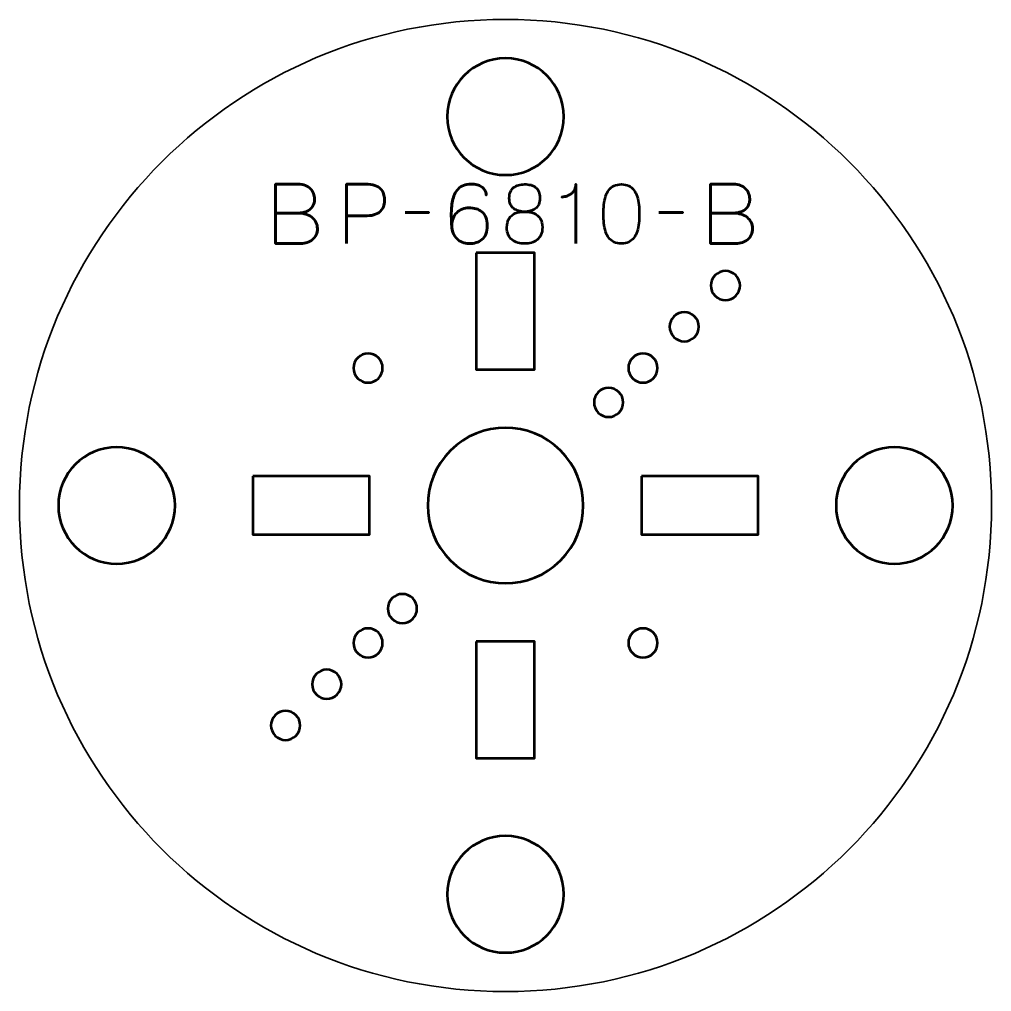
# Model space of a CAD drawing. Header units: centimetres. Extents: x -60.2 to 8, y -20.5 to 3.9.
# Drawn here: x 3 to 8, y -17.35 to -12.35 of the extents above; entities that cross this region are included whole.
import ezdxf

# ---------------------------------------------------------------- set-up
doc = ezdxf.new("R2010")
doc.units = ezdxf.units.CM
doc.header["$MEASUREMENT"] = 0
doc.layers.add('Layer 1', color=7, linetype='Continuous')

msp = doc.modelspace()

# ---------------------------------------------------------------- linework, layer by layer
at = {"layer": 'Layer 1', "color": 250, "lineweight": 35}
msp.add_ellipse((5.5, -14.85), major_axis=(0, 2.5), ratio=1, dxfattribs=at)
at = {"layer": 'Layer 1', "lineweight": 53}
for points in [[(5.80003, -12.85), (5.80003, -13.01563), (5.66569, -13.15001), (5.50004, -13.15001), (5.50004, -13.15001), (5.33441, -13.15001), (5.20003, -13.01563), (5.20003, -12.85), (5.20003, -12.85), (5.20003, -12.68423), (5.33441, -12.55), (5.50004, -12.55), (5.50004, -12.55), (5.66569, -12.55), (5.80003, -12.68423), (5.80003, -12.85)], [(5.34996, -13.54991), (5.34996, -13.54991), (5.64996, -13.54991), (5.64996, -13.54991), (5.64996, -13.54991), (5.64996, -13.54991), (5.64996, -14.14992), (5.64996, -14.14992), (5.64996, -14.14992), (5.64996, -14.14992), (5.34996, -14.14992), (5.34996, -14.14992), (5.34996, -14.14992), (5.34996, -14.14992), (5.34996, -13.54991), (5.34996, -13.54991)], [(3.80011, -14.84994), (3.80011, -15.01559), (3.66573, -15.14993), (3.5001, -15.14993), (3.5001, -15.14993), (3.33433, -15.14993), (3.2001, -15.01559), (3.2001, -14.84994), (3.2001, -14.84994), (3.2001, -14.68431), (3.33433, -14.54993), (3.5001, -14.54993), (3.5001, -14.54993), (3.66573, -14.54993), (3.80011, -14.68431), (3.80011, -14.84994)], [(7.8, -14.84994), (7.8, -15.01559), (7.66576, -15.14993), (7.49999, -15.14993), (7.49999, -15.14993), (7.33433, -15.14993), (7.19999, -15.01559), (7.19999, -14.84994), (7.19999, -14.84994), (7.19999, -14.68431), (7.33433, -14.54993), (7.49999, -14.54993), (7.49999, -14.54993), (7.66576, -14.54993), (7.8, -14.68431), (7.8, -14.84994)], [(4.20001, -14.69986), (4.20001, -14.69986), (4.80002, -14.69986), (4.80002, -14.69986), (4.80002, -14.69986), (4.80002, -14.69986), (4.80002, -14.99986), (4.80002, -14.99986), (4.80002, -14.99986), (4.80002, -14.99986), (4.20001, -14.99986), (4.20001, -14.99986), (4.20001, -14.99986), (4.20001, -14.99986), (4.20001, -14.69986), (4.20001, -14.69986)], [(6.20008, -14.69986), (6.20008, -14.69986), (6.80008, -14.69986), (6.80008, -14.69986), (6.80008, -14.69986), (6.80008, -14.69986), (6.80008, -14.99986), (6.80008, -14.99986), (6.80008, -14.99986), (6.80008, -14.99986), (6.20008, -14.99986), (6.20008, -14.99986), (6.20008, -14.99986), (6.20008, -14.99986), (6.20008, -14.69986), (6.20008, -14.69986)], [(5.34996, -15.54998), (5.34996, -15.54998), (5.64996, -15.54998), (5.64996, -15.54998), (5.64996, -15.54998), (5.64996, -15.54998), (5.64996, -16.14998), (5.64996, -16.14998), (5.64996, -16.14998), (5.64996, -16.14998), (5.34996, -16.14998), (5.34996, -16.14998), (5.34996, -16.14998), (5.34996, -16.14998), (5.34996, -15.54998), (5.34996, -15.54998)], [(5.80003, -16.84989), (5.80003, -17.01566), (5.66569, -17.1499), (5.50004, -17.1499), (5.50004, -17.1499), (5.33441, -17.1499), (5.20003, -17.01566), (5.20003, -16.84989), (5.20003, -16.84989), (5.20003, -16.68423), (5.33441, -16.54989), (5.50004, -16.54989), (5.50004, -16.54989), (5.66569, -16.54989), (5.80003, -16.68423), (5.80003, -16.84989)]]:
    msp.add_open_spline(points, degree=3, knots=[0, 0, 0, 0, 0.25, 0.25, 0.25, 0.25, 0.5, 0.5, 0.5, 0.5, 0.75, 0.75, 0.75, 0.75, 1, 1, 1, 1], dxfattribs=at)
at = {"layer": 'Layer 1', "color": 30, "lineweight": 53}
for points, knots in [([(4.31638, -13.34572), (4.31638, -13.34572), (4.43364, -13.34572), (4.43364, -13.34572), (4.43364, -13.34572), (4.44888, -13.34565), (4.46186, -13.34354), (4.4728, -13.33937), (4.4728, -13.33937), (4.48367, -13.33528), (4.49248, -13.32971), (4.49933, -13.32272), (4.49933, -13.32272), (4.50617, -13.31574), (4.51111, -13.30784), (4.51422, -13.29909), (4.51422, -13.29909), (4.51725, -13.29041), (4.51866, -13.28138), (4.51831, -13.27207), (4.51831, -13.27207), (4.51788, -13.26275), (4.51591, -13.25372), (4.51238, -13.2449), (4.51238, -13.2449), (4.50892, -13.23608), (4.5037, -13.22811), (4.49686, -13.22098), (4.49686, -13.22098), (4.49002, -13.21386), (4.48148, -13.20821), (4.47111, -13.20405), (4.47111, -13.20405), (4.46073, -13.19982), (4.44853, -13.19763), (4.43449, -13.19756), (4.43449, -13.19756), (4.43449, -13.19756), (4.31638, -13.19756), (4.31638, -13.19756), (4.31638, -13.19756), (4.31638, -13.19756), (4.31638, -13.50278), (4.31638, -13.50278), (4.31638, -13.50278), (4.31638, -13.50278), (4.44634, -13.50278), (4.44634, -13.50278), (4.44634, -13.50278), (4.45848, -13.50278), (4.46977, -13.50102), (4.48021, -13.49756), (4.48021, -13.49756), (4.49065, -13.49403), (4.49975, -13.48902), (4.50765, -13.48232), (4.50765, -13.48232), (4.51549, -13.47569), (4.52162, -13.46764), (4.526, -13.45812), (4.526, -13.45812), (4.53037, -13.44859), (4.53263, -13.4378), (4.5327, -13.42573), (4.5327, -13.42573), (4.53242, -13.4136), (4.52988, -13.40266), (4.52501, -13.39286), (4.52501, -13.39286), (4.52014, -13.38305), (4.51337, -13.37465), (4.50462, -13.3676), (4.50462, -13.3676), (4.49587, -13.36061), (4.48543, -13.35518), (4.47343, -13.35144), (4.47343, -13.35144), (4.46144, -13.3477), (4.44818, -13.3458), (4.43364, -13.34572), (4.43364, -13.34572), (4.44818, -13.3458), (4.46144, -13.3477), (4.47343, -13.35144), (4.47343, -13.35144), (4.48543, -13.35518), (4.49587, -13.36061), (4.50462, -13.3676), (4.50462, -13.3676), (4.51337, -13.37465), (4.52014, -13.38305), (4.52501, -13.39286), (4.52501, -13.39286), (4.52988, -13.40266), (4.53242, -13.4136), (4.5327, -13.42573), (4.5327, -13.42573), (4.53263, -13.4378), (4.53037, -13.44859), (4.526, -13.45812), (4.526, -13.45812), (4.52162, -13.46764), (4.51549, -13.47569), (4.50765, -13.48232), (4.50765, -13.48232), (4.49975, -13.48902), (4.49065, -13.49403), (4.48021, -13.49756), (4.48021, -13.49756), (4.46977, -13.50102), (4.45848, -13.50278), (4.44634, -13.50278), (4.44634, -13.50278), (4.44634, -13.50278), (4.31638, -13.50278), (4.31638, -13.50278), (4.31638, -13.50278), (4.31638, -13.50278), (4.31638, -13.19756), (4.31638, -13.19756), (4.31638, -13.19756), (4.31638, -13.19756), (4.43449, -13.19756), (4.43449, -13.19756), (4.43449, -13.19756), (4.44853, -13.19763), (4.46073, -13.19982), (4.47111, -13.20405), (4.47111, -13.20405), (4.48148, -13.20821), (4.49002, -13.21386), (4.49686, -13.22098), (4.49686, -13.22098), (4.5037, -13.22811), (4.50892, -13.23608), (4.51238, -13.2449), (4.51238, -13.2449), (4.51591, -13.25372), (4.51788, -13.26275), (4.51831, -13.27207), (4.51831, -13.27207), (4.51866, -13.28138), (4.51725, -13.29041), (4.51422, -13.29909), (4.51422, -13.29909), (4.51111, -13.30784), (4.50617, -13.31574), (4.49933, -13.32272), (4.49933, -13.32272), (4.49248, -13.32971), (4.48367, -13.33528), (4.4728, -13.33937), (4.4728, -13.33937), (4.46186, -13.34354), (4.44888, -13.34565), (4.43364, -13.34572), (4.43364, -13.34572), (4.43364, -13.34572), (4.31638, -13.34572), (4.31638, -13.34572)], [0, 0, 0, 0, 0.025, 0.025, 0.025, 0.025, 0.05, 0.05, 0.05, 0.05, 0.075, 0.075, 0.075, 0.075, 0.1, 0.1, 0.1, 0.1, 0.125, 0.125, 0.125, 0.125, 0.15, 0.15, 0.15, 0.15, 0.175, 0.175, 0.175, 0.175, 0.2, 0.2, 0.2, 0.2, 0.225, 0.225, 0.225, 0.225, 0.25, 0.25, 0.25, 0.25, 0.275, 0.275, 0.275, 0.275, 0.3, 0.3, 0.3, 0.3, 0.325, 0.325, 0.325, 0.325, 0.35, 0.35, 0.35, 0.35, 0.375, 0.375, 0.375, 0.375, 0.4, 0.4, 0.4, 0.4, 0.425, 0.425, 0.425, 0.425, 0.45, 0.45, 0.45, 0.45, 0.475, 0.475, 0.475, 0.475, 0.5, 0.5, 0.5, 0.5, 0.525, 0.525, 0.525, 0.525, 0.55, 0.55, 0.55, 0.55, 0.575, 0.575, 0.575, 0.575, 0.6, 0.6, 0.6, 0.6, 0.625, 0.625, 0.625, 0.625, 0.65, 0.65, 0.65, 0.65, 0.675, 0.675, 0.675, 0.675, 0.7, 0.7, 0.7, 0.7, 0.725, 0.725, 0.725, 0.725, 0.75, 0.75, 0.75, 0.75, 0.775, 0.775, 0.775, 0.775, 0.8, 0.8, 0.8, 0.8, 0.825, 0.825, 0.825, 0.825, 0.85, 0.85, 0.85, 0.85, 0.875, 0.875, 0.875, 0.875, 0.9, 0.9, 0.9, 0.9, 0.925, 0.925, 0.925, 0.925, 0.95, 0.95, 0.95, 0.95, 0.975, 0.975, 0.975, 0.975, 1, 1, 1, 1]), ([(4.68256, -13.50278), (4.68256, -13.50278), (4.68256, -13.19756), (4.68256, -13.19756), (4.68256, -13.19756), (4.68256, -13.19756), (4.77993, -13.19756), (4.77993, -13.19756), (4.77993, -13.19756), (4.7994, -13.19763), (4.81541, -13.19982), (4.82804, -13.20405), (4.82804, -13.20405), (4.8406, -13.20821), (4.85048, -13.214), (4.85761, -13.22134), (4.85761, -13.22134), (4.86473, -13.2286), (4.86981, -13.23693), (4.87292, -13.24631), (4.87292, -13.24631), (4.87595, -13.2557), (4.87771, -13.2655), (4.87814, -13.27588), (4.87814, -13.27588), (4.87863, -13.28625), (4.87743, -13.29641), (4.87461, -13.30628), (4.87461, -13.30628), (4.87172, -13.31616), (4.86685, -13.32512), (4.85986, -13.33317), (4.85986, -13.33317), (4.85295, -13.34121), (4.84357, -13.34763), (4.83178, -13.35236), (4.83178, -13.35236), (4.82, -13.35715), (4.8054, -13.35955), (4.78797, -13.35969), (4.78797, -13.35969), (4.78797, -13.35969), (4.68256, -13.35969), (4.68256, -13.35969), (4.68256, -13.35969), (4.68256, -13.35969), (4.78797, -13.35969), (4.78797, -13.35969), (4.78797, -13.35969), (4.80504, -13.35955), (4.81951, -13.35715), (4.83122, -13.35236), (4.83122, -13.35236), (4.843, -13.34763), (4.85239, -13.34121), (4.85944, -13.33317), (4.85944, -13.33317), (4.86643, -13.32512), (4.87144, -13.31616), (4.8744, -13.30628), (4.8744, -13.30628), (4.87736, -13.29641), (4.87863, -13.28625), (4.87814, -13.27588), (4.87814, -13.27588), (4.87771, -13.2655), (4.87595, -13.2557), (4.87278, -13.24631), (4.87278, -13.24631), (4.86967, -13.23693), (4.86445, -13.2286), (4.85732, -13.22134), (4.85732, -13.22134), (4.85013, -13.214), (4.84025, -13.20821), (4.82769, -13.20405), (4.82769, -13.20405), (4.81506, -13.19982), (4.79919, -13.19763), (4.77993, -13.19756), (4.77993, -13.19756), (4.77993, -13.19756), (4.68256, -13.19756), (4.68256, -13.19756), (4.68256, -13.19756), (4.68256, -13.19756), (4.68256, -13.50278), (4.68256, -13.50278)], [0, 0, 0, 0, 0.0454545, 0.0454545, 0.0454545, 0.0454545, 0.0909091, 0.0909091, 0.0909091, 0.0909091, 0.1363636, 0.1363636, 0.1363636, 0.1363636, 0.1818182, 0.1818182, 0.1818182, 0.1818182, 0.2272727, 0.2272727, 0.2272727, 0.2272727, 0.2727273, 0.2727273, 0.2727273, 0.2727273, 0.3181818, 0.3181818, 0.3181818, 0.3181818, 0.3636364, 0.3636364, 0.3636364, 0.3636364, 0.4090909, 0.4090909, 0.4090909, 0.4090909, 0.4545455, 0.4545455, 0.4545455, 0.4545455, 0.5, 0.5, 0.5, 0.5, 0.5454545, 0.5454545, 0.5454545, 0.5454545, 0.5909091, 0.5909091, 0.5909091, 0.5909091, 0.6363636, 0.6363636, 0.6363636, 0.6363636, 0.6818182, 0.6818182, 0.6818182, 0.6818182, 0.7272727, 0.7272727, 0.7272727, 0.7272727, 0.7727273, 0.7727273, 0.7727273, 0.7727273, 0.8181818, 0.8181818, 0.8181818, 0.8181818, 0.8636364, 0.8636364, 0.8636364, 0.8636364, 0.9090909, 0.9090909, 0.9090909, 0.9090909, 0.9545455, 0.9545455, 0.9545455, 0.9545455, 1, 1, 1, 1]), ([(5.22315, -13.41092), (5.22322, -13.39709), (5.22547, -13.3846), (5.22999, -13.37331), (5.22999, -13.37331), (5.23443, -13.36209), (5.24071, -13.35243), (5.24883, -13.34431), (5.24883, -13.34431), (5.25687, -13.33627), (5.2664, -13.33006), (5.27726, -13.32569), (5.27726, -13.32569), (5.28813, -13.32131), (5.30005, -13.31913), (5.31289, -13.31905), (5.31289, -13.31905), (5.3258, -13.31898), (5.33787, -13.32061), (5.34909, -13.32385), (5.34909, -13.32385), (5.36031, -13.32703), (5.37011, -13.33225), (5.37865, -13.33945), (5.37865, -13.33945), (5.38719, -13.34657), (5.39389, -13.35603), (5.39869, -13.36781), (5.39869, -13.36781), (5.40348, -13.37959), (5.40595, -13.39391), (5.40602, -13.41092), (5.40602, -13.41092), (5.40595, -13.42792), (5.40348, -13.44224), (5.39869, -13.45403), (5.39869, -13.45403), (5.39389, -13.46581), (5.38719, -13.47526), (5.37865, -13.48239), (5.37865, -13.48239), (5.37011, -13.48959), (5.36031, -13.49481), (5.34909, -13.49798), (5.34909, -13.49798), (5.33787, -13.50123), (5.3258, -13.50285), (5.31289, -13.50278), (5.31289, -13.50278), (5.30005, -13.50271), (5.28827, -13.50052), (5.27747, -13.49615), (5.27747, -13.49615), (5.26675, -13.49177), (5.25744, -13.48556), (5.24946, -13.47745), (5.24946, -13.47745), (5.24149, -13.46941), (5.23521, -13.45974), (5.2307, -13.44845), (5.2307, -13.44845), (5.22611, -13.43723), (5.22364, -13.42475), (5.22315, -13.41092), (5.22315, -13.41092), (5.22286, -13.40393), (5.22251, -13.39561), (5.22202, -13.38594), (5.22202, -13.38594), (5.22152, -13.3762), (5.22124, -13.36562), (5.22117, -13.35426), (5.22117, -13.35426), (5.2211, -13.34283), (5.22145, -13.33105), (5.22237, -13.31898), (5.22237, -13.31898), (5.22322, -13.30685), (5.22491, -13.29492), (5.22738, -13.28314), (5.22738, -13.28314), (5.22985, -13.27143), (5.23338, -13.26035), (5.23803, -13.24998), (5.23803, -13.24998), (5.24269, -13.23961), (5.24869, -13.23044), (5.2561, -13.22246), (5.2561, -13.22246), (5.26357, -13.21449), (5.27268, -13.20821), (5.28347, -13.20363), (5.28347, -13.20363), (5.29427, -13.19911), (5.30704, -13.19678), (5.32178, -13.19671), (5.32178, -13.19671), (5.33462, -13.19678), (5.34549, -13.19805), (5.35452, -13.20052), (5.35452, -13.20052), (5.36355, -13.20299), (5.37096, -13.20631), (5.37689, -13.2104), (5.37689, -13.2104), (5.38274, -13.21456), (5.3874, -13.21908), (5.39078, -13.22409), (5.39078, -13.22409), (5.39417, -13.22903), (5.39671, -13.23404), (5.39826, -13.23905), (5.39826, -13.23905), (5.39989, -13.24405), (5.40094, -13.24871), (5.40137, -13.25302), (5.40137, -13.25302), (5.40094, -13.24871), (5.39989, -13.24405), (5.39826, -13.23905), (5.39826, -13.23905), (5.39671, -13.23404), (5.39417, -13.22903), (5.39078, -13.22409), (5.39078, -13.22409), (5.3874, -13.21908), (5.38274, -13.21456), (5.37689, -13.2104), (5.37689, -13.2104), (5.37096, -13.20631), (5.36355, -13.20299), (5.35452, -13.20052), (5.35452, -13.20052), (5.34549, -13.19805), (5.33462, -13.19678), (5.32178, -13.19671), (5.32178, -13.19671), (5.30704, -13.19678), (5.29427, -13.19911), (5.28347, -13.20363), (5.28347, -13.20363), (5.27268, -13.20821), (5.26357, -13.21449), (5.2561, -13.22246), (5.2561, -13.22246), (5.24869, -13.23044), (5.24269, -13.23961), (5.23803, -13.24998), (5.23803, -13.24998), (5.23338, -13.26035), (5.22985, -13.27143), (5.22738, -13.28314), (5.22738, -13.28314), (5.22491, -13.29492), (5.22322, -13.30685), (5.22237, -13.31898), (5.22237, -13.31898), (5.22145, -13.33105), (5.2211, -13.34283), (5.22117, -13.35426), (5.22117, -13.35426), (5.22124, -13.36562), (5.22152, -13.3762), (5.22202, -13.38594), (5.22202, -13.38594), (5.22251, -13.39561), (5.22286, -13.40393), (5.22315, -13.41092), (5.22315, -13.41092), (5.22364, -13.42475), (5.22611, -13.43723), (5.2307, -13.44845), (5.2307, -13.44845), (5.23521, -13.45974), (5.24149, -13.46941), (5.24946, -13.47745), (5.24946, -13.47745), (5.25744, -13.48556), (5.26675, -13.49177), (5.27747, -13.49615), (5.27747, -13.49615), (5.28827, -13.50052), (5.30005, -13.50271), (5.31289, -13.50278), (5.31289, -13.50278), (5.3258, -13.50285), (5.33787, -13.50123), (5.34909, -13.49798), (5.34909, -13.49798), (5.36031, -13.49481), (5.37011, -13.48959), (5.37865, -13.48239), (5.37865, -13.48239), (5.38719, -13.47526), (5.39389, -13.46581), (5.39869, -13.45403), (5.39869, -13.45403), (5.40348, -13.44224), (5.40595, -13.42792), (5.40602, -13.41092), (5.40602, -13.41092), (5.40595, -13.39391), (5.40348, -13.37959), (5.39869, -13.36781), (5.39869, -13.36781), (5.39389, -13.35603), (5.38719, -13.34657), (5.37865, -13.33945), (5.37865, -13.33945), (5.37011, -13.33225), (5.36031, -13.32703), (5.34909, -13.32385), (5.34909, -13.32385), (5.33787, -13.32061), (5.3258, -13.31898), (5.31289, -13.31905), (5.31289, -13.31905), (5.30005, -13.31913), (5.28813, -13.32131), (5.27726, -13.32569), (5.27726, -13.32569), (5.2664, -13.33006), (5.25687, -13.33627), (5.24883, -13.34431), (5.24883, -13.34431), (5.24071, -13.35243), (5.23443, -13.36209), (5.22999, -13.37331), (5.22999, -13.37331), (5.22547, -13.3846), (5.22322, -13.39709), (5.22315, -13.41092)], [0, 0, 0, 0, 0.0172414, 0.0172414, 0.0172414, 0.0172414, 0.0344828, 0.0344828, 0.0344828, 0.0344828, 0.0517241, 0.0517241, 0.0517241, 0.0517241, 0.0689655, 0.0689655, 0.0689655, 0.0689655, 0.0862069, 0.0862069, 0.0862069, 0.0862069, 0.1034483, 0.1034483, 0.1034483, 0.1034483, 0.1206897, 0.1206897, 0.1206897, 0.1206897, 0.137931, 0.137931, 0.137931, 0.137931, 0.1551724, 0.1551724, 0.1551724, 0.1551724, 0.1724138, 0.1724138, 0.1724138, 0.1724138, 0.1896552, 0.1896552, 0.1896552, 0.1896552, 0.2068966, 0.2068966, 0.2068966, 0.2068966, 0.2241379, 0.2241379, 0.2241379, 0.2241379, 0.2413793, 0.2413793, 0.2413793, 0.2413793, 0.2586207, 0.2586207, 0.2586207, 0.2586207, 0.2758621, 0.2758621, 0.2758621, 0.2758621, 0.2931034, 0.2931034, 0.2931034, 0.2931034, 0.3103448, 0.3103448, 0.3103448, 0.3103448, 0.3275862, 0.3275862, 0.3275862, 0.3275862, 0.3448276, 0.3448276, 0.3448276, 0.3448276, 0.362069, 0.362069, 0.362069, 0.362069, 0.3793103, 0.3793103, 0.3793103, 0.3793103, 0.3965517, 0.3965517, 0.3965517, 0.3965517, 0.4137931, 0.4137931, 0.4137931, 0.4137931, 0.4310345, 0.4310345, 0.4310345, 0.4310345, 0.4482759, 0.4482759, 0.4482759, 0.4482759, 0.4655172, 0.4655172, 0.4655172, 0.4655172, 0.4827586, 0.4827586, 0.4827586, 0.4827586, 0.5, 0.5, 0.5, 0.5, 0.5172414, 0.5172414, 0.5172414, 0.5172414, 0.5344828, 0.5344828, 0.5344828, 0.5344828, 0.5517241, 0.5517241, 0.5517241, 0.5517241, 0.5689655, 0.5689655, 0.5689655, 0.5689655, 0.5862069, 0.5862069, 0.5862069, 0.5862069, 0.6034483, 0.6034483, 0.6034483, 0.6034483, 0.6206897, 0.6206897, 0.6206897, 0.6206897, 0.637931, 0.637931, 0.637931, 0.637931, 0.6551724, 0.6551724, 0.6551724, 0.6551724, 0.6724138, 0.6724138, 0.6724138, 0.6724138, 0.6896552, 0.6896552, 0.6896552, 0.6896552, 0.7068966, 0.7068966, 0.7068966, 0.7068966, 0.7241379, 0.7241379, 0.7241379, 0.7241379, 0.7413793, 0.7413793, 0.7413793, 0.7413793, 0.7586207, 0.7586207, 0.7586207, 0.7586207, 0.7758621, 0.7758621, 0.7758621, 0.7758621, 0.7931034, 0.7931034, 0.7931034, 0.7931034, 0.8103448, 0.8103448, 0.8103448, 0.8103448, 0.8275862, 0.8275862, 0.8275862, 0.8275862, 0.8448276, 0.8448276, 0.8448276, 0.8448276, 0.862069, 0.862069, 0.862069, 0.862069, 0.8793103, 0.8793103, 0.8793103, 0.8793103, 0.8965517, 0.8965517, 0.8965517, 0.8965517, 0.9137931, 0.9137931, 0.9137931, 0.9137931, 0.9310345, 0.9310345, 0.9310345, 0.9310345, 0.9482759, 0.9482759, 0.9482759, 0.9482759, 0.9655172, 0.9655172, 0.9655172, 0.9655172, 0.9827586, 0.9827586, 0.9827586, 0.9827586, 1, 1, 1, 1]), ([(5.59822, -13.33895), (5.60908, -13.33895), (5.61924, -13.33768), (5.62877, -13.33514), (5.62877, -13.33514), (5.63822, -13.33253), (5.64655, -13.32844), (5.65381, -13.32286), (5.65381, -13.32286), (5.66101, -13.31729), (5.66665, -13.31002), (5.67075, -13.30106), (5.67075, -13.30106), (5.67484, -13.29217), (5.67688, -13.28138), (5.67695, -13.26868), (5.67695, -13.26868), (5.67688, -13.25598), (5.67491, -13.24511), (5.67103, -13.23608), (5.67103, -13.23608), (5.66715, -13.22705), (5.66164, -13.21964), (5.65459, -13.21393), (5.65459, -13.21393), (5.64753, -13.20828), (5.63921, -13.20412), (5.62961, -13.20151), (5.62961, -13.20151), (5.62009, -13.1989), (5.60957, -13.19777), (5.59822, -13.19798), (5.59822, -13.19798), (5.58686, -13.19812), (5.57634, -13.19961), (5.56682, -13.20222), (5.56682, -13.20222), (5.55722, -13.2049), (5.5489, -13.20899), (5.54184, -13.21456), (5.54184, -13.21456), (5.53479, -13.22014), (5.52928, -13.2274), (5.5254, -13.23629), (5.5254, -13.23629), (5.52152, -13.24525), (5.51955, -13.25598), (5.51948, -13.26868), (5.51948, -13.26868), (5.51955, -13.28138), (5.52159, -13.29217), (5.52569, -13.30106), (5.52569, -13.30106), (5.52978, -13.31002), (5.53542, -13.31729), (5.54269, -13.32286), (5.54269, -13.32286), (5.54989, -13.32844), (5.55821, -13.33253), (5.56767, -13.33514), (5.56767, -13.33514), (5.57719, -13.33768), (5.58735, -13.33895), (5.59822, -13.33895)], [0, 0, 0, 0, 0.0625, 0.0625, 0.0625, 0.0625, 0.125, 0.125, 0.125, 0.125, 0.1875, 0.1875, 0.1875, 0.1875, 0.25, 0.25, 0.25, 0.25, 0.3125, 0.3125, 0.3125, 0.3125, 0.375, 0.375, 0.375, 0.375, 0.4375, 0.4375, 0.4375, 0.4375, 0.5, 0.5, 0.5, 0.5, 0.5625, 0.5625, 0.5625, 0.5625, 0.625, 0.625, 0.625, 0.625, 0.6875, 0.6875, 0.6875, 0.6875, 0.75, 0.75, 0.75, 0.75, 0.8125, 0.8125, 0.8125, 0.8125, 0.875, 0.875, 0.875, 0.875, 0.9375, 0.9375, 0.9375, 0.9375, 1, 1, 1, 1]), ([(5.59822, -13.33895), (5.60908, -13.33895), (5.61924, -13.33768), (5.62877, -13.33514), (5.62877, -13.33514), (5.63822, -13.33253), (5.64655, -13.32844), (5.65381, -13.32286), (5.65381, -13.32286), (5.66101, -13.31729), (5.66665, -13.31002), (5.67075, -13.30106), (5.67075, -13.30106), (5.67484, -13.29217), (5.67688, -13.28138), (5.67695, -13.26868), (5.67695, -13.26868), (5.67688, -13.25598), (5.67491, -13.24511), (5.67103, -13.23608), (5.67103, -13.23608), (5.66715, -13.22705), (5.66164, -13.21964), (5.65459, -13.21393), (5.65459, -13.21393), (5.64753, -13.20828), (5.63921, -13.20412), (5.62961, -13.20151), (5.62961, -13.20151), (5.62009, -13.1989), (5.60957, -13.19777), (5.59822, -13.19798), (5.59822, -13.19798), (5.58686, -13.19812), (5.57634, -13.19961), (5.56682, -13.20222), (5.56682, -13.20222), (5.55722, -13.2049), (5.5489, -13.20899), (5.54184, -13.21456), (5.54184, -13.21456), (5.53479, -13.22014), (5.52928, -13.2274), (5.5254, -13.23629), (5.5254, -13.23629), (5.52152, -13.24525), (5.51955, -13.25598), (5.51948, -13.26868), (5.51948, -13.26868), (5.51955, -13.28138), (5.52159, -13.29217), (5.52569, -13.30106), (5.52569, -13.30106), (5.52978, -13.31002), (5.53542, -13.31729), (5.54269, -13.32286), (5.54269, -13.32286), (5.54989, -13.32844), (5.55821, -13.33253), (5.56767, -13.33514), (5.56767, -13.33514), (5.57719, -13.33768), (5.58735, -13.33895), (5.59822, -13.33895)], [0, 0, 0, 0, 0.0625, 0.0625, 0.0625, 0.0625, 0.125, 0.125, 0.125, 0.125, 0.1875, 0.1875, 0.1875, 0.1875, 0.25, 0.25, 0.25, 0.25, 0.3125, 0.3125, 0.3125, 0.3125, 0.375, 0.375, 0.375, 0.375, 0.4375, 0.4375, 0.4375, 0.4375, 0.5, 0.5, 0.5, 0.5, 0.5625, 0.5625, 0.5625, 0.5625, 0.625, 0.625, 0.625, 0.625, 0.6875, 0.6875, 0.6875, 0.6875, 0.75, 0.75, 0.75, 0.75, 0.8125, 0.8125, 0.8125, 0.8125, 0.875, 0.875, 0.875, 0.875, 0.9375, 0.9375, 0.9375, 0.9375, 1, 1, 1, 1]), ([(5.86153, -13.50278), (5.86153, -13.50278), (5.86153, -13.19756), (5.86153, -13.19756), (5.86153, -13.19756), (5.86146, -13.20793), (5.85962, -13.21682), (5.85609, -13.22423), (5.85609, -13.22423), (5.85264, -13.23171), (5.84805, -13.23785), (5.84241, -13.24278), (5.84241, -13.24278), (5.83676, -13.24772), (5.83069, -13.25167), (5.8242, -13.25464), (5.8242, -13.25464), (5.81771, -13.25753), (5.81143, -13.25972), (5.80536, -13.26106), (5.80536, -13.26106), (5.79923, -13.26247), (5.794, -13.26332), (5.78956, -13.2636), (5.78956, -13.2636), (5.794, -13.26332), (5.79923, -13.26247), (5.80536, -13.26106), (5.80536, -13.26106), (5.81143, -13.25972), (5.81771, -13.25753), (5.8242, -13.25464), (5.8242, -13.25464), (5.83069, -13.25167), (5.83676, -13.24772), (5.84241, -13.24278), (5.84241, -13.24278), (5.84805, -13.23785), (5.85264, -13.23171), (5.85609, -13.22423), (5.85609, -13.22423), (5.85962, -13.21682), (5.86146, -13.20793), (5.86153, -13.19756), (5.86153, -13.19756), (5.86153, -13.19756), (5.86153, -13.50278), (5.86153, -13.50278)], [0, 0, 0, 0, 0.0833333, 0.0833333, 0.0833333, 0.0833333, 0.1666667, 0.1666667, 0.1666667, 0.1666667, 0.25, 0.25, 0.25, 0.25, 0.3333333, 0.3333333, 0.3333333, 0.3333333, 0.4166667, 0.4166667, 0.4166667, 0.4166667, 0.5, 0.5, 0.5, 0.5, 0.5833333, 0.5833333, 0.5833333, 0.5833333, 0.6666667, 0.6666667, 0.6666667, 0.6666667, 0.75, 0.75, 0.75, 0.75, 0.8333333, 0.8333333, 0.8333333, 0.8333333, 0.9166667, 0.9166667, 0.9166667, 0.9166667, 1, 1, 1, 1]), ([(6.09605, -13.50278), (6.11086, -13.50271), (6.12363, -13.5001), (6.13429, -13.49502), (6.13429, -13.49502), (6.14487, -13.48994), (6.15369, -13.48267), (6.16074, -13.47343), (6.16074, -13.47343), (6.16773, -13.46412), (6.17323, -13.45311), (6.17732, -13.44041), (6.17732, -13.44041), (6.18135, -13.42771), (6.18424, -13.41381), (6.18586, -13.39857), (6.18586, -13.39857), (6.18756, -13.38333), (6.1884, -13.36731), (6.18833, -13.35038), (6.18833, -13.35038), (6.1884, -13.33352), (6.18756, -13.3175), (6.18586, -13.30233), (6.18586, -13.30233), (6.18424, -13.28716), (6.18135, -13.27319), (6.17732, -13.26049), (6.17732, -13.26049), (6.17323, -13.24786), (6.16773, -13.23686), (6.16074, -13.22747), (6.16074, -13.22747), (6.15369, -13.21816), (6.14487, -13.21089), (6.13429, -13.20581), (6.13429, -13.20581), (6.12363, -13.20066), (6.11086, -13.19805), (6.09605, -13.19798), (6.09605, -13.19798), (6.08123, -13.19805), (6.06846, -13.20066), (6.0578, -13.20581), (6.0578, -13.20581), (6.04722, -13.21089), (6.0384, -13.21816), (6.03135, -13.22747), (6.03135, -13.22747), (6.02436, -13.23686), (6.01886, -13.24786), (6.01477, -13.26049), (6.01477, -13.26049), (6.01074, -13.27319), (6.00785, -13.28716), (6.00623, -13.30233), (6.00623, -13.30233), (6.00454, -13.3175), (6.00369, -13.33352), (6.00376, -13.35038), (6.00376, -13.35038), (6.00369, -13.36731), (6.00454, -13.38333), (6.00623, -13.39857), (6.00623, -13.39857), (6.00785, -13.41381), (6.01074, -13.42771), (6.01477, -13.44041), (6.01477, -13.44041), (6.01886, -13.45311), (6.02436, -13.46412), (6.03135, -13.47343), (6.03135, -13.47343), (6.0384, -13.48267), (6.04722, -13.48994), (6.0578, -13.49502), (6.0578, -13.49502), (6.06846, -13.5001), (6.08123, -13.50271), (6.09605, -13.50278)], [0, 0, 0, 0, 0.05, 0.05, 0.05, 0.05, 0.1, 0.1, 0.1, 0.1, 0.15, 0.15, 0.15, 0.15, 0.2, 0.2, 0.2, 0.2, 0.25, 0.25, 0.25, 0.25, 0.3, 0.3, 0.3, 0.3, 0.35, 0.35, 0.35, 0.35, 0.4, 0.4, 0.4, 0.4, 0.45, 0.45, 0.45, 0.45, 0.5, 0.5, 0.5, 0.5, 0.55, 0.55, 0.55, 0.55, 0.6, 0.6, 0.6, 0.6, 0.65, 0.65, 0.65, 0.65, 0.7, 0.7, 0.7, 0.7, 0.75, 0.75, 0.75, 0.75, 0.8, 0.8, 0.8, 0.8, 0.85, 0.85, 0.85, 0.85, 0.9, 0.9, 0.9, 0.9, 0.95, 0.95, 0.95, 0.95, 1, 1, 1, 1]), ([(6.09605, -13.50278), (6.11086, -13.50271), (6.12363, -13.5001), (6.13429, -13.49502), (6.13429, -13.49502), (6.14487, -13.48994), (6.15369, -13.48267), (6.16074, -13.47343), (6.16074, -13.47343), (6.16773, -13.46412), (6.17323, -13.45311), (6.17732, -13.44041), (6.17732, -13.44041), (6.18135, -13.42771), (6.18424, -13.41381), (6.18586, -13.39857), (6.18586, -13.39857), (6.18756, -13.38333), (6.1884, -13.36731), (6.18833, -13.35038), (6.18833, -13.35038), (6.1884, -13.33352), (6.18756, -13.3175), (6.18586, -13.30233), (6.18586, -13.30233), (6.18424, -13.28716), (6.18135, -13.27319), (6.17732, -13.26049), (6.17732, -13.26049), (6.17323, -13.24786), (6.16773, -13.23686), (6.16074, -13.22747), (6.16074, -13.22747), (6.15369, -13.21816), (6.14487, -13.21089), (6.13429, -13.20581), (6.13429, -13.20581), (6.12363, -13.20066), (6.11086, -13.19805), (6.09605, -13.19798), (6.09605, -13.19798), (6.08123, -13.19805), (6.06846, -13.20066), (6.0578, -13.20581), (6.0578, -13.20581), (6.04722, -13.21089), (6.0384, -13.21816), (6.03135, -13.22747), (6.03135, -13.22747), (6.02436, -13.23686), (6.01886, -13.24786), (6.01477, -13.26049), (6.01477, -13.26049), (6.01074, -13.27319), (6.00785, -13.28716), (6.00623, -13.30233), (6.00623, -13.30233), (6.00454, -13.3175), (6.00369, -13.33352), (6.00376, -13.35038), (6.00376, -13.35038), (6.00369, -13.36731), (6.00454, -13.38333), (6.00623, -13.39857), (6.00623, -13.39857), (6.00785, -13.41381), (6.01074, -13.42771), (6.01477, -13.44041), (6.01477, -13.44041), (6.01886, -13.45311), (6.02436, -13.46412), (6.03135, -13.47343), (6.03135, -13.47343), (6.0384, -13.48267), (6.04722, -13.48994), (6.0578, -13.49502), (6.0578, -13.49502), (6.06846, -13.5001), (6.08123, -13.50271), (6.09605, -13.50278)], [0, 0, 0, 0, 0.05, 0.05, 0.05, 0.05, 0.1, 0.1, 0.1, 0.1, 0.15, 0.15, 0.15, 0.15, 0.2, 0.2, 0.2, 0.2, 0.25, 0.25, 0.25, 0.25, 0.3, 0.3, 0.3, 0.3, 0.35, 0.35, 0.35, 0.35, 0.4, 0.4, 0.4, 0.4, 0.45, 0.45, 0.45, 0.45, 0.5, 0.5, 0.5, 0.5, 0.55, 0.55, 0.55, 0.55, 0.6, 0.6, 0.6, 0.6, 0.65, 0.65, 0.65, 0.65, 0.7, 0.7, 0.7, 0.7, 0.75, 0.75, 0.75, 0.75, 0.8, 0.8, 0.8, 0.8, 0.85, 0.85, 0.85, 0.85, 0.9, 0.9, 0.9, 0.9, 0.95, 0.95, 0.95, 0.95, 1, 1, 1, 1]), ([(6.55451, -13.34572), (6.55451, -13.34572), (6.67177, -13.34572), (6.67177, -13.34572), (6.67177, -13.34572), (6.68701, -13.34565), (6.69999, -13.34354), (6.71093, -13.33937), (6.71093, -13.33937), (6.7218, -13.33528), (6.73061, -13.32971), (6.73746, -13.32272), (6.73746, -13.32272), (6.7443, -13.31574), (6.74924, -13.30784), (6.75235, -13.29909), (6.75235, -13.29909), (6.75538, -13.29041), (6.75679, -13.28138), (6.75644, -13.27207), (6.75644, -13.27207), (6.75601, -13.26275), (6.75404, -13.25372), (6.75051, -13.2449), (6.75051, -13.2449), (6.74705, -13.23608), (6.74183, -13.22811), (6.73499, -13.22098), (6.73499, -13.22098), (6.72815, -13.21386), (6.71961, -13.20821), (6.70924, -13.20405), (6.70924, -13.20405), (6.69886, -13.19982), (6.68666, -13.19763), (6.67262, -13.19756), (6.67262, -13.19756), (6.67262, -13.19756), (6.55451, -13.19756), (6.55451, -13.19756), (6.55451, -13.19756), (6.55451, -13.19756), (6.55451, -13.50278), (6.55451, -13.50278), (6.55451, -13.50278), (6.55451, -13.50278), (6.68447, -13.50278), (6.68447, -13.50278), (6.68447, -13.50278), (6.69661, -13.50278), (6.7079, -13.50102), (6.71834, -13.49756), (6.71834, -13.49756), (6.72878, -13.49403), (6.73788, -13.48902), (6.74578, -13.48232), (6.74578, -13.48232), (6.75362, -13.47569), (6.75975, -13.46764), (6.76413, -13.45812), (6.76413, -13.45812), (6.7685, -13.44859), (6.77076, -13.4378), (6.77083, -13.42573), (6.77083, -13.42573), (6.77055, -13.4136), (6.76801, -13.40266), (6.76314, -13.39286), (6.76314, -13.39286), (6.75827, -13.38305), (6.7515, -13.37465), (6.74275, -13.3676), (6.74275, -13.3676), (6.734, -13.36061), (6.72356, -13.35518), (6.71156, -13.35144), (6.71156, -13.35144), (6.69957, -13.3477), (6.68631, -13.3458), (6.67177, -13.34572), (6.67177, -13.34572), (6.68631, -13.3458), (6.69957, -13.3477), (6.71156, -13.35144), (6.71156, -13.35144), (6.72356, -13.35518), (6.734, -13.36061), (6.74275, -13.3676), (6.74275, -13.3676), (6.7515, -13.37465), (6.75827, -13.38305), (6.76314, -13.39286), (6.76314, -13.39286), (6.76801, -13.40266), (6.77055, -13.4136), (6.77083, -13.42573), (6.77083, -13.42573), (6.77076, -13.4378), (6.7685, -13.44859), (6.76413, -13.45812), (6.76413, -13.45812), (6.75975, -13.46764), (6.75362, -13.47569), (6.74578, -13.48232), (6.74578, -13.48232), (6.73788, -13.48902), (6.72878, -13.49403), (6.71834, -13.49756), (6.71834, -13.49756), (6.7079, -13.50102), (6.69661, -13.50278), (6.68447, -13.50278), (6.68447, -13.50278), (6.68447, -13.50278), (6.55451, -13.50278), (6.55451, -13.50278), (6.55451, -13.50278), (6.55451, -13.50278), (6.55451, -13.19756), (6.55451, -13.19756), (6.55451, -13.19756), (6.55451, -13.19756), (6.67262, -13.19756), (6.67262, -13.19756), (6.67262, -13.19756), (6.68666, -13.19763), (6.69886, -13.19982), (6.70924, -13.20405), (6.70924, -13.20405), (6.71961, -13.20821), (6.72815, -13.21386), (6.73499, -13.22098), (6.73499, -13.22098), (6.74183, -13.22811), (6.74705, -13.23608), (6.75051, -13.2449), (6.75051, -13.2449), (6.75404, -13.25372), (6.75601, -13.26275), (6.75644, -13.27207), (6.75644, -13.27207), (6.75679, -13.28138), (6.75538, -13.29041), (6.75235, -13.29909), (6.75235, -13.29909), (6.74924, -13.30784), (6.7443, -13.31574), (6.73746, -13.32272), (6.73746, -13.32272), (6.73061, -13.32971), (6.7218, -13.33528), (6.71093, -13.33937), (6.71093, -13.33937), (6.69999, -13.34354), (6.68701, -13.34565), (6.67177, -13.34572), (6.67177, -13.34572), (6.67177, -13.34572), (6.55451, -13.34572), (6.55451, -13.34572)], [0, 0, 0, 0, 0.025, 0.025, 0.025, 0.025, 0.05, 0.05, 0.05, 0.05, 0.075, 0.075, 0.075, 0.075, 0.1, 0.1, 0.1, 0.1, 0.125, 0.125, 0.125, 0.125, 0.15, 0.15, 0.15, 0.15, 0.175, 0.175, 0.175, 0.175, 0.2, 0.2, 0.2, 0.2, 0.225, 0.225, 0.225, 0.225, 0.25, 0.25, 0.25, 0.25, 0.275, 0.275, 0.275, 0.275, 0.3, 0.3, 0.3, 0.3, 0.325, 0.325, 0.325, 0.325, 0.35, 0.35, 0.35, 0.35, 0.375, 0.375, 0.375, 0.375, 0.4, 0.4, 0.4, 0.4, 0.425, 0.425, 0.425, 0.425, 0.45, 0.45, 0.45, 0.45, 0.475, 0.475, 0.475, 0.475, 0.5, 0.5, 0.5, 0.5, 0.525, 0.525, 0.525, 0.525, 0.55, 0.55, 0.55, 0.55, 0.575, 0.575, 0.575, 0.575, 0.6, 0.6, 0.6, 0.6, 0.625, 0.625, 0.625, 0.625, 0.65, 0.65, 0.65, 0.65, 0.675, 0.675, 0.675, 0.675, 0.7, 0.7, 0.7, 0.7, 0.725, 0.725, 0.725, 0.725, 0.75, 0.75, 0.75, 0.75, 0.775, 0.775, 0.775, 0.775, 0.8, 0.8, 0.8, 0.8, 0.825, 0.825, 0.825, 0.825, 0.85, 0.85, 0.85, 0.85, 0.875, 0.875, 0.875, 0.875, 0.9, 0.9, 0.9, 0.9, 0.925, 0.925, 0.925, 0.925, 0.95, 0.95, 0.95, 0.95, 0.975, 0.975, 0.975, 0.975, 1, 1, 1, 1]), ([(4.98312, -13.34318), (4.98312, -13.34318), (5.10631, -13.34318), (5.10631, -13.34318), (5.10631, -13.34318), (5.10631, -13.34318), (4.98312, -13.34318), (4.98312, -13.34318)], [0, 0, 0, 0, 0.5, 0.5, 0.5, 0.5, 1, 1, 1, 1]), ([(5.59822, -13.50278), (5.61092, -13.50278), (5.62277, -13.5013), (5.63378, -13.49819), (5.63378, -13.49819), (5.64478, -13.49509), (5.65445, -13.49022), (5.66284, -13.48359), (5.66284, -13.48359), (5.67117, -13.47703), (5.67773, -13.46856), (5.68246, -13.45812), (5.68246, -13.45812), (5.68719, -13.44775), (5.68958, -13.43526), (5.68965, -13.42065), (5.68965, -13.42065), (5.68951, -13.40125), (5.6857, -13.38552), (5.67815, -13.37352), (5.67815, -13.37352), (5.67061, -13.36146), (5.66002, -13.35271), (5.6464, -13.34714), (5.6464, -13.34714), (5.63272, -13.34163), (5.6167, -13.33888), (5.59822, -13.33895), (5.59822, -13.33895), (5.5798, -13.33888), (5.56371, -13.34163), (5.55017, -13.34714), (5.55017, -13.34714), (5.53655, -13.35271), (5.52604, -13.36146), (5.51856, -13.37352), (5.51856, -13.37352), (5.51108, -13.38552), (5.50727, -13.40125), (5.5072, -13.42065), (5.5072, -13.42065), (5.50727, -13.43526), (5.50967, -13.44775), (5.5144, -13.45812), (5.5144, -13.45812), (5.51912, -13.46856), (5.52561, -13.47703), (5.53401, -13.48359), (5.53401, -13.48359), (5.54234, -13.49022), (5.55193, -13.49509), (5.56294, -13.49819), (5.56294, -13.49819), (5.57387, -13.5013), (5.58566, -13.50278), (5.59822, -13.50278)], [0, 0, 0, 0, 0.0714286, 0.0714286, 0.0714286, 0.0714286, 0.1428571, 0.1428571, 0.1428571, 0.1428571, 0.2142857, 0.2142857, 0.2142857, 0.2142857, 0.2857143, 0.2857143, 0.2857143, 0.2857143, 0.3571429, 0.3571429, 0.3571429, 0.3571429, 0.4285714, 0.4285714, 0.4285714, 0.4285714, 0.5, 0.5, 0.5, 0.5, 0.5714286, 0.5714286, 0.5714286, 0.5714286, 0.6428571, 0.6428571, 0.6428571, 0.6428571, 0.7142857, 0.7142857, 0.7142857, 0.7142857, 0.7857143, 0.7857143, 0.7857143, 0.7857143, 0.8571429, 0.8571429, 0.8571429, 0.8571429, 0.9285714, 0.9285714, 0.9285714, 0.9285714, 1, 1, 1, 1]), ([(5.59822, -13.50278), (5.61092, -13.50278), (5.62277, -13.5013), (5.63378, -13.49819), (5.63378, -13.49819), (5.64478, -13.49509), (5.65445, -13.49022), (5.66284, -13.48359), (5.66284, -13.48359), (5.67117, -13.47703), (5.67773, -13.46856), (5.68246, -13.45812), (5.68246, -13.45812), (5.68719, -13.44775), (5.68958, -13.43526), (5.68965, -13.42065), (5.68965, -13.42065), (5.68951, -13.40125), (5.6857, -13.38552), (5.67815, -13.37352), (5.67815, -13.37352), (5.67061, -13.36146), (5.66002, -13.35271), (5.6464, -13.34714), (5.6464, -13.34714), (5.63272, -13.34163), (5.6167, -13.33888), (5.59822, -13.33895), (5.59822, -13.33895), (5.5798, -13.33888), (5.56371, -13.34163), (5.55017, -13.34714), (5.55017, -13.34714), (5.53655, -13.35271), (5.52604, -13.36146), (5.51856, -13.37352), (5.51856, -13.37352), (5.51108, -13.38552), (5.50727, -13.40125), (5.5072, -13.42065), (5.5072, -13.42065), (5.50727, -13.43526), (5.50967, -13.44775), (5.5144, -13.45812), (5.5144, -13.45812), (5.51912, -13.46856), (5.52561, -13.47703), (5.53401, -13.48359), (5.53401, -13.48359), (5.54234, -13.49022), (5.55193, -13.49509), (5.56294, -13.49819), (5.56294, -13.49819), (5.57387, -13.5013), (5.58566, -13.50278), (5.59822, -13.50278)], [0, 0, 0, 0, 0.0714286, 0.0714286, 0.0714286, 0.0714286, 0.1428571, 0.1428571, 0.1428571, 0.1428571, 0.2142857, 0.2142857, 0.2142857, 0.2142857, 0.2857143, 0.2857143, 0.2857143, 0.2857143, 0.3571429, 0.3571429, 0.3571429, 0.3571429, 0.4285714, 0.4285714, 0.4285714, 0.4285714, 0.5, 0.5, 0.5, 0.5, 0.5714286, 0.5714286, 0.5714286, 0.5714286, 0.6428571, 0.6428571, 0.6428571, 0.6428571, 0.7142857, 0.7142857, 0.7142857, 0.7142857, 0.7857143, 0.7857143, 0.7857143, 0.7857143, 0.8571429, 0.8571429, 0.8571429, 0.8571429, 0.9285714, 0.9285714, 0.9285714, 0.9285714, 1, 1, 1, 1]), ([(6.28866, -13.34318), (6.28866, -13.34318), (6.41185, -13.34318), (6.41185, -13.34318), (6.41185, -13.34318), (6.41185, -13.34318), (6.28866, -13.34318), (6.28866, -13.34318)], [0, 0, 0, 0, 0.5, 0.5, 0.5, 0.5, 1, 1, 1, 1])]:
    msp.add_open_spline(points, degree=3, knots=knots, dxfattribs=at)
at = {"layer": 'Layer 1', "color": 250, "lineweight": 53}
for points in [[(6.68441, -13.77166), (6.65513, -13.80094), (6.60762, -13.80094), (6.57834, -13.77166), (6.57834, -13.77166), (6.54906, -13.74238), (6.54906, -13.69488), (6.57834, -13.6656), (6.57834, -13.6656), (6.60762, -13.63632), (6.65513, -13.63632), (6.68441, -13.6656), (6.68441, -13.6656), (6.71369, -13.69488), (6.71369, -13.74238), (6.68441, -13.77166)], [(6.47228, -13.98379), (6.443, -14.01307), (6.39549, -14.01307), (6.36621, -13.98379), (6.36621, -13.98379), (6.33693, -13.95451), (6.33693, -13.90701), (6.36621, -13.87773), (6.36621, -13.87773), (6.39549, -13.84845), (6.443, -13.84845), (6.47228, -13.87773), (6.47228, -13.87773), (6.50156, -13.90701), (6.50156, -13.95451), (6.47228, -13.98379)], [(4.84593, -14.08986), (4.87521, -14.11914), (4.87521, -14.16665), (4.84593, -14.19593), (4.84593, -14.19593), (4.81665, -14.22521), (4.76915, -14.22521), (4.73987, -14.19593), (4.73987, -14.19593), (4.71059, -14.16665), (4.71059, -14.11914), (4.73987, -14.08986), (4.73987, -14.08986), (4.76915, -14.06058), (4.81665, -14.06058), (4.84593, -14.08986)], [(4.84593, -14.08986), (4.87521, -14.11914), (4.87521, -14.16665), (4.84593, -14.19593), (4.84593, -14.19593), (4.81665, -14.22521), (4.76915, -14.22521), (4.73987, -14.19593), (4.73987, -14.19593), (4.71059, -14.16665), (4.71059, -14.11914), (4.73987, -14.08986), (4.73987, -14.08986), (4.76915, -14.06058), (4.81665, -14.06058), (4.84593, -14.08986)], [(6.26015, -14.19593), (6.23087, -14.22521), (6.18336, -14.22521), (6.15408, -14.19593), (6.15408, -14.19593), (6.1248, -14.16665), (6.1248, -14.11914), (6.15408, -14.08986), (6.15408, -14.08986), (6.18336, -14.06058), (6.23087, -14.06058), (6.26015, -14.08986), (6.26015, -14.08986), (6.28943, -14.11914), (6.28943, -14.16665), (6.26015, -14.19593)], [(6.26015, -14.19593), (6.23087, -14.22521), (6.18336, -14.22521), (6.15408, -14.19593), (6.15408, -14.19593), (6.1248, -14.16665), (6.1248, -14.11914), (6.15408, -14.08986), (6.15408, -14.08986), (6.18336, -14.06058), (6.23087, -14.06058), (6.26015, -14.08986), (6.26015, -14.08986), (6.28943, -14.11914), (6.28943, -14.16665), (6.26015, -14.19593)], [(6.08337, -14.3727), (6.05409, -14.40198), (6.00658, -14.40198), (5.9773, -14.3727), (5.9773, -14.3727), (5.94802, -14.34342), (5.94802, -14.29592), (5.9773, -14.26664), (5.9773, -14.26664), (6.00658, -14.23736), (6.05409, -14.23736), (6.08337, -14.26664), (6.08337, -14.26664), (6.11265, -14.29592), (6.11265, -14.34342), (6.08337, -14.3727)], [(5.21716, -14.56716), (5.37334, -14.41097), (5.62666, -14.41097), (5.78284, -14.56716), (5.78284, -14.56716), (5.93903, -14.72334), (5.93903, -14.97666), (5.78284, -15.13284), (5.78284, -15.13284), (5.62666, -15.28903), (5.37334, -15.28903), (5.21716, -15.13284), (5.21716, -15.13284), (5.06097, -14.97666), (5.06097, -14.72334), (5.21716, -14.56716)], [(4.91664, -15.3273), (4.94592, -15.29802), (4.99343, -15.29802), (5.02271, -15.3273), (5.02271, -15.3273), (5.05199, -15.35658), (5.05199, -15.40408), (5.02271, -15.43336), (5.02271, -15.43336), (4.99343, -15.46264), (4.94592, -15.46264), (4.91664, -15.43336), (4.91664, -15.43336), (4.88736, -15.40408), (4.88736, -15.35658), (4.91664, -15.3273)], [(4.73987, -15.50407), (4.76915, -15.47479), (4.81665, -15.47479), (4.84593, -15.50407), (4.84593, -15.50407), (4.87521, -15.53335), (4.87521, -15.58086), (4.84593, -15.61014), (4.84593, -15.61014), (4.81665, -15.63942), (4.76915, -15.63942), (4.73987, -15.61014), (4.73987, -15.61014), (4.71059, -15.58086), (4.71059, -15.53335), (4.73987, -15.50407)], [(4.73987, -15.50407), (4.76915, -15.47479), (4.81665, -15.47479), (4.84593, -15.50407), (4.84593, -15.50407), (4.87521, -15.53335), (4.87521, -15.58086), (4.84593, -15.61014), (4.84593, -15.61014), (4.81665, -15.63942), (4.76915, -15.63942), (4.73987, -15.61014), (4.73987, -15.61014), (4.71059, -15.58086), (4.71059, -15.53335), (4.73987, -15.50407)], [(6.15408, -15.61014), (6.1248, -15.58086), (6.1248, -15.53335), (6.15408, -15.50407), (6.15408, -15.50407), (6.18336, -15.47479), (6.23087, -15.47479), (6.26015, -15.50407), (6.26015, -15.50407), (6.28943, -15.53335), (6.28943, -15.58086), (6.26015, -15.61014), (6.26015, -15.61014), (6.23087, -15.63942), (6.18336, -15.63942), (6.15408, -15.61014)], [(6.15408, -15.61014), (6.1248, -15.58086), (6.1248, -15.53335), (6.15408, -15.50407), (6.15408, -15.50407), (6.18336, -15.47479), (6.23087, -15.47479), (6.26015, -15.50407), (6.26015, -15.50407), (6.28943, -15.53335), (6.28943, -15.58086), (6.26015, -15.61014), (6.26015, -15.61014), (6.23087, -15.63942), (6.18336, -15.63942), (6.15408, -15.61014)], [(4.52773, -15.71621), (4.55701, -15.68693), (4.60452, -15.68693), (4.6338, -15.71621), (4.6338, -15.71621), (4.66308, -15.74549), (4.66308, -15.79299), (4.6338, -15.82227), (4.6338, -15.82227), (4.60452, -15.85155), (4.55701, -15.85155), (4.52773, -15.82227), (4.52773, -15.82227), (4.49845, -15.79299), (4.49845, -15.74549), (4.52773, -15.71621)], [(4.3156, -15.92834), (4.34488, -15.89906), (4.39239, -15.89906), (4.42167, -15.92834), (4.42167, -15.92834), (4.45095, -15.95762), (4.45095, -16.00512), (4.42167, -16.0344), (4.42167, -16.0344), (4.39239, -16.06368), (4.34488, -16.06368), (4.3156, -16.0344), (4.3156, -16.0344), (4.28632, -16.00512), (4.28632, -15.95762), (4.3156, -15.92834)]]:
    msp.add_open_spline(points, degree=3, knots=[0, 0, 0, 0, 0.25, 0.25, 0.25, 0.25, 0.5, 0.5, 0.5, 0.5, 0.75, 0.75, 0.75, 0.75, 1, 1, 1, 1], dxfattribs=at)

doc.saveas('drawing.dxf')
